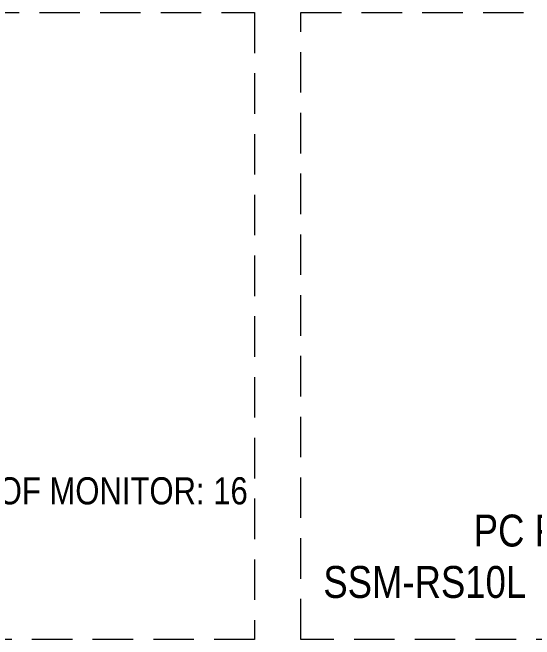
# Model space of a CAD drawing. Header units: millimetres. Extents: x 11706 to 18081, y 7308 to 12674.
# Drawn here: x 16912.5 to 17321.9, y 11653.5 to 12144.9 of the extents above; entities that cross this region are included whole.
import ezdxf
from ezdxf.enums import TextEntityAlignment as Align

# ---------------------------------------------------------------- set-up
doc = ezdxf.new("R2010")
doc.units = ezdxf.units.MM
doc.linetypes.add('DASHED', pattern=[19.05, 12.7, -6.35])
doc.layers.get('0').update_dxf_attribs({"lineweight": 0})
doc.styles.get("Standard").update_dxf_attribs({"font": 'ARIALN.TTF'})

msp = doc.modelspace()

# ---------------------------------------------------------------- linework, layer by layer
at = {"linetype": 'DASHED', "ltscale": 2.5}
for points in [[(16219.22, 12144.92), (17102.37, 12144.92), (17102.37, 11653.51), (16219.22, 11653.51)], [(17138.69, 12144.92), (18021.84, 12144.92), (18021.84, 11653.51), (17138.69, 11653.51)]]:
    msp.add_lwpolyline(points, close=True, dxfattribs=at)

# ---------------------------------------------------------------- texts
msp.add_text('- SSM VIRTUAL MATRIX / MAXIUM NUMBER OF MONITOR: 16 ', height=21.25).set_placement((16746.1, 11759.41), align=Align.CENTER)
at = {"color": 134}
for s, p in [('PC FOR SSM RECORDING SERVER WITH  ', (17566.19, 11726.38)), ('SSM-RS10L ', (17239.85, 11686.09))]:
    msp.add_text(s, height=25, dxfattribs=at).set_placement(p, align=Align.CENTER)

doc.saveas('drawing.dxf')
